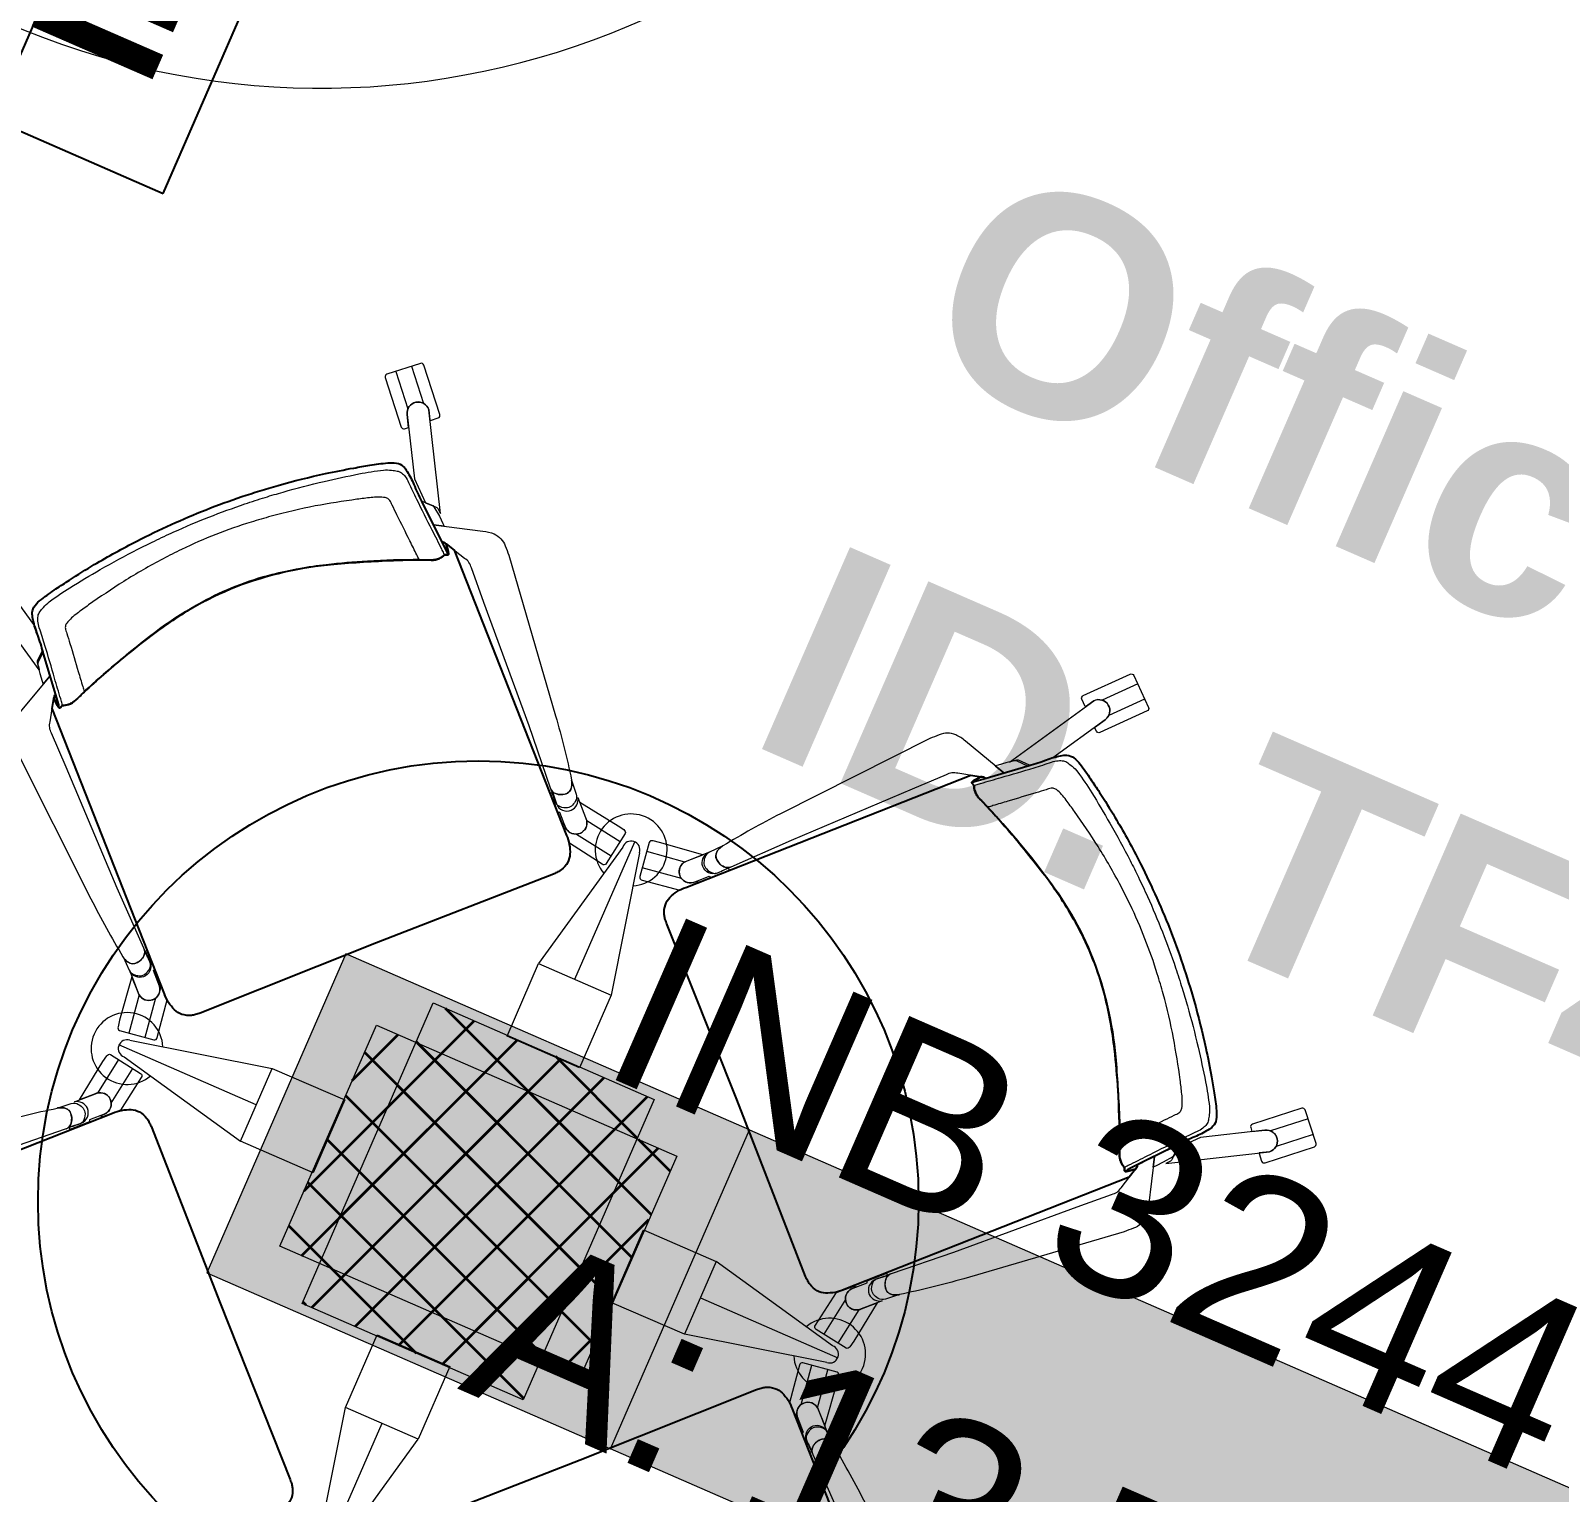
# Model space of a CAD drawing. Header units: millimetres. Extents: x -35034 to 431752, y -71616 to 25069.
# Drawn here: x 32952 to 34688, y -13466 to -11807 of the extents above; entities that cross this region are included whole.
import ezdxf
from ezdxf.enums import TextEntityAlignment as Align

# ---------------------------------------------------------------- set-up
doc = ezdxf.new("R2010")
doc.units = ezdxf.units.MM
doc.header["$MEASUREMENT"] = 0
for name, color, linetype in [('A-25-M_Wall_Int', 7, 'Continuous'), ('New_A-35-M_FFE-Zone', 7, 'Continuous'), ('New_ArchiCAD Door Markers', 7, 'Continuous'), ('New_ArchiCAD Doors', 7, 'Continuous')]:
    doc.layers.add(name, color=color, linetype=linetype)
for name, color, linetype, lineweight in [('A-35-M_FFE_Loose_SIEMENS P2_Pen_No__5', 7, 'Continuous', 25), ('A-35-M_FFE_Loose_SIEMENS P2_Pen_No__9', 7, 'Continuous', 13), ('A-95-H_Fill_Plan_FloorTrunking_Pen_No__1', 7, 'Continuous', 13), ('A-95-H_Fill_Plan_FloorTrunking_Pen_No__101', 252, 'Continuous', 15), ('New_A-95-H_Fill_Plan_FloorTrunking_Pen_No__1', 7, 'Continuous', 13), ('New_A-95-H_Fill_Plan_FloorTrunking_Pen_No__155', 5, 'Continuous', 35), ('New_A-95-P_Text_1_50_GA_Pen_No__1', 7, 'Continuous', 13), ('New_A-95-P_Text_1_50_GA_Pen_No__155', 5, 'Continuous', 35), ('New_ArchiCAD Door Markers_Pen_No__1', 7, 'Continuous', 13), ('New_ArchiCAD Door Markers_Pen_No__5', 7, 'Continuous', 25), ('New_ArchiCAD Doors_Pen_No__1', 7, 'Continuous', 13), ('New_ArchiCAD Zone Stamps_Pen_No__6', 7, 'Continuous', 35)]:
    doc.layers.add(name, color=color, linetype=linetype, lineweight=lineweight)
doc.layers.add('New_ArchiCAD Doors_Pen_No__43', color=7, linetype='Continuous', lineweight=30, true_color=0x444444)
doc.layers.add('New_ArchiCAD Doors_Pen_No__63', color=7, linetype='Continuous', lineweight=20, true_color=0x606060)
doc.styles.add('GENERATED_STYLE_1', font='')
doc.styles.add('GENERATED_STYLE_2', font='')
doc.styles.add('GENERATED_STYLE_3', font='')
doc.styles.get('GENERATED_STYLE_1').set_extended_font_data('Swis721 BT', bold=True)
doc.styles.get('GENERATED_STYLE_2').set_extended_font_data('Arial', bold=True)
doc.styles.get('GENERATED_STYLE_3').set_extended_font_data('Arial')
pattern_1 = [(45, (0, 0), (-35.35534, 35.35534), []), (135, (0, 0), (35.35534, 35.35534), [])]

# ---------------------------------------------------------------- blocks, each defined once
blk = doc.blocks.new('Office South_INB 3244_21_3', base_point=(34524.2, -13354.9))
at = {"layer": 'New_ArchiCAD Zone Stamps_Pen_No__6'}
for tag, height, style, p in [('ROOM_NAME', 250, 'GENERATED_STYLE_2', (34049.4, -11951.4)), ('zoneNameLine2', 250, 'GENERATED_STYLE_2', (33861, -12383.6)), ('ROOM_NUMBER', 200, 'GENERATED_STYLE_3', (33672.6, -12804.3)), ('measuredAreaCode', 200, 'GENERATED_STYLE_3', (33515.5, -13164.4)), ('DUMMY_649', 200, 'GENERATED_STYLE_3', (33822.9, -13298.4)), ('DUMMY_650', 200, 'GENERATED_STYLE_3', (34312.3, -13511.8)), ('DUMMY_651', 133.3, 'GENERATED_STYLE_3', (34591.6, -13618.4))]:
    blk.add_attdef(tag, text='', height=height, rotation=336.4404, dxfattribs=dict(at, style=style)).set_placement(p, align=Align.TOP_LEFT)
blk = doc.blocks.new('Door Stamp 17[1]_3', base_point=(32872, -11614.9))
at = {"layer": 'New_ArchiCAD Door Markers_Pen_No__5', "linetype": 'Continuous'}
for p, q in [((33298.9, -11011), (32908.3, -11906.7)), ((33493, -11095.6), (33298.9, -11011)), ((33102.5, -11991.3), (33493, -11095.6)), ((33102.5, -11991.3), (33493, -11095.6)), ((32908.3, -11906.7), (33102.5, -11991.3))]:
    blk.add_line(p, q, dxfattribs=at)
at = {"layer": 'New_ArchiCAD Door Markers_Pen_No__1', "style": 'GENERATED_STYLE_1'}
blk.add_attdef('AC_WIDO_ID', text='', height=150, rotation=66.4404, dxfattribs=at).set_placement((33126, -11892.6), align=Align.BOTTOM_LEFT)
blk = doc.blocks.new('Door with Sidelight on Side 2 19[1]_3')
at = {"layer": 'New_ArchiCAD Doors_Pen_No__1', "linetype": 'Continuous'}
for p, q in [((33213.8, -10862.3), (33202.3, -10857.3)), ((33224.8, -10867.1), (33213.8, -10862.3)), ((33244.9, -10875.8), (33224.8, -10867.1)), ((33267.9, -10885.8), (33244.9, -10875.8)), ((33288.5, -10894.8), (33267.9, -10885.8)), ((33299.5, -10899.6), (33288.5, -10894.8)), ((33311.4, -10904.8), (33299.5, -10899.6)), ((32553.1, -12377.5), (32541.6, -12372.5)), ((32564.1, -12382.3), (32553.1, -12377.5)), ((32584.2, -12391.1), (32564.1, -12382.3)), ((32607.1, -12401.1), (32584.2, -12391.1)), ((32627.8, -12410), (32607.1, -12401.1)), ((32638.8, -12414.8), (32627.8, -12410)), ((32650.7, -12420), (32638.8, -12414.8))]:
    blk.add_line(p, q, dxfattribs=at)
at = {"layer": 'New_ArchiCAD Doors_Pen_No__43', "linetype": 'Continuous'}
for p, q in [((33173.1, -10924.2), (33199.5, -10863.7)), ((33199.5, -10863.7), (33202.3, -10857.3)), ((33199.5, -10863.7), (33308.6, -10911.2)), ((33311.4, -10904.8), (33202.3, -10857.3)), ((33308.6, -10911.2), (33282.2, -10971.7)), ((33308.6, -10911.2), (33311.4, -10904.8)), ((33282.2, -10971.7), (33173.1, -10924.2)), ((32787, -11809.7), (32813.4, -11749.2)), ((32813.4, -11749.2), (32922.5, -11796.7)), ((32922.5, -11796.7), (32896.1, -11857.2)), ((32570.8, -12305.6), (32787, -11809.7)), ((32787, -11809.7), (32896.1, -11857.2)), ((32896.1, -11857.2), (32787, -11809.7)), ((32896.1, -11857.2), (32679.9, -12353.1)), ((32544.4, -12366.1), (32570.8, -12305.6)), ((32679.9, -12353.1), (32570.8, -12305.6)), ((32570.8, -12305.6), (32679.9, -12353.1)), ((32679.9, -12353.1), (32653.5, -12413.6)), ((32544.4, -12366.1), (32541.6, -12372.5)), ((32650.7, -12420), (32541.6, -12372.5)), ((32653.5, -12413.6), (32544.4, -12366.1)), ((32653.5, -12413.6), (32650.7, -12420))]:
    blk.add_line(p, q, dxfattribs=at)
at = {"layer": 'New_ArchiCAD Doors_Pen_No__63', "linetype": 'Continuous'}
blk.add_line((33282.2, -10971.7), (34107.2, -11331.5), dxfattribs=at)
blk.add_arc((33282.2, -10971.7), 900, 246.4404, 336.4404, dxfattribs=at)
at = {"layer": 'New_ArchiCAD Door Markers'}
ref = blk.add_blockref('Door Stamp 17[1]_3', (32872, -11614.9), dxfattribs=at)
ref.add_attrib('AC_WIDO_ID', 'ID03.002', dxfattribs={"layer": 'New_ArchiCAD Door Markers_Pen_No__1', "color": 7, "height": 150, "rotation": 66.4404, "style": 'GENERATED_STYLE_1'}).set_placement((33126, -11892.6), align=Align.BOTTOM_LEFT)
blk = doc.blocks.new('Wall_90_3', base_point=(31992.7, -13631.2))
at = {"layer": 'New_ArchiCAD Doors', "color": 251, "linetype": 'Continuous', "lineweight": 20, "true_color": 0x606060}
blk.add_blockref('Door with Sidelight on Side 2 19[1]_3', (0, 0), dxfattribs=at)

msp = doc.modelspace()

# ---------------------------------------------------------------- hatches: boundary and pattern name
at = {"layer": 'A-95-H_Fill_Plan_FloorTrunking_Pen_No__101', "linetype": 'Continuous', "lineweight": 0, "true_color": 0x727272}
for points in [[(33768.2, -13054.5), (33309.9, -12854.7), (33152, -13216.8), (33610.4, -13416.6)], [(34864.6, -13532.6), (34706.7, -13894.7), (33610.4, -13416.6), (33768.2, -13054.5)]]:
    msp.add_hatch(color=8, dxfattribs=at).paths.add_polyline_path(points)
at = {"layer": 'New_A-95-H_Fill_Plan_FloorTrunking_Pen_No__155', "linetype": 'Continuous'}
h = msp.add_hatch(dxfattribs=at)
h.set_pattern_fill('Grid_5x5_Diagonal_0003', color=256, style=0, pattern_type=2)
h.set_pattern_definition(pattern_1)
h.paths.add_polyline_path([(33660.1, -13019.9), (33511.4, -13360.9), (33260.2, -13251.4), (33408.9, -12910.4)])
at = {"layer": 'New_A-95-P_Text_1_50_GA_Pen_No__155', "linetype": 'Continuous'}
h = msp.add_hatch(dxfattribs=at)
h.set_pattern_fill('Grid_5x5_Diagonal_0003', color=256, style=0, pattern_type=2)
h.set_pattern_definition(pattern_1)
h.paths.add_polyline_path([(33576, -13335.3), (33235, -13186.6), (33344.6, -12935.5), (33685.6, -13084.2)])

# ---------------------------------------------------------------- linework, layer by layer
at = {"layer": 'A-35-M_FFE_Loose_SIEMENS P2_Pen_No__5', "linetype": 'Continuous', "flags": 128}
for points in [[(33151.1, -12350.4, -0.024216), (33232.9, -12322.8, -0.016068), (33286.6, -12309.5, -0.009371), (33319, -12303.1, -0.001836), (33337.3, -12300, -0.017544), (33357.4, -12297.3, -0.062714), (33367.4, -12297.6, -0.149282), (33375.1, -12301.3, -0.092841), (33379.4, -12307, -0.049327), (33387.1, -12321.8, 0.02709), (33395.9, -12340.7), (33422.8, -12394.8), (33424.7, -12398.4, 0.079161), (33426, -12400.3, 0.195423), (33426.1, -12400.3, 0.266682), (33426.2, -12400.3, 0.14086), (33426.3, -12400, 0.068414), (33425.8, -12397.3), (33423.8, -12389.4, 0.046442), (33421.4, -12387.8, 0.07777), (33420.1, -12387.3, -0.055714), (33418.9, -12386.9, -0.135228), (33423.8, -12389.4), (33426, -12398, -0.049328), (33426.4, -12400.2, -0.064332), (33426.4, -12400.8, -0.077633), (33426.3, -12401.2, -0.201115), (33425.6, -12401.7, -0.08669), (33424.9, -12401.8), (33423.4, -12401.8), (33422.1, -12401.7, -0.08929), (33416.2, -12405.7, -0.049201), (33411.3, -12407.2, -0.053494), (33407.6, -12407.6, -0.000557), (33393.7, -12407.5, 0.01685), (33334.3, -12409.2, 0.013226), (33287.7, -12413.2, 0.032708), (33226.3, -12424.4, 0.03481), (33185.5, -12437.6, 0.03481), (33146.6, -12455.7, 0.032708), (33094.1, -12489.5, 0.013226), (33057.3, -12518.2, 0.01685), (33012.6, -12557.6, -0.000557), (33002.5, -12567.1, -0.053494), (32999.6, -12569.4, -0.049201), (32995, -12571.6, -0.08929), (32987.9, -12572.7), (32987, -12573.6), (32985.9, -12574.7, -0.08669), (32985.4, -12575.1, -0.201115), (32984.5, -12575.1, -0.077633), (32984.1, -12574.9, -0.064332), (32983.8, -12574.6, -0.049328), (32982.5, -12572.6), (32978.3, -12564.9, -0.135228), (32980.2, -12559.7, -0.055714), (32979.6, -12560.8, 0.07777), (32978.9, -12562, 0.046442), (32978.3, -12564.9), (32982.2, -12572, 0.068414), (32983.7, -12574.3, 0.14086), (32983.9, -12574.5, 0.266682), (32984, -12574.4, 0.195423), (32984.1, -12574.3, 0.079161), (32983.8, -12572), (32982.7, -12568.1), (32965.5, -12510.2, 0.02709), (32959.1, -12490.4, -0.049327), (32954.6, -12474.3, -0.092841), (32953.8, -12467.2, -0.149282), (32956.9, -12459.2, -0.062714), (32964.1, -12452.2, -0.017544), (32980.6, -12440.4, -0.001836), (32996.1, -12430.3, -0.009371), (33024.2, -12412.8, -0.016068), (33072.5, -12386, -0.023358)], [(33185.5, -12437.6, -0.069523), (33296.1, -12412.2, -0.011779), (33364, -12407.9, -0.017493), (33406.9, -12407.6, 0.117992), (33416.2, -12405.7, 0.066588), (33422.1, -12401.7), (33425.2, -12401.8, 0.164644), (33426, -12401.6, 0.299826), (33426.4, -12400.5, -0.02453), (33426, -12398.1), (33423.7, -12389.3), (33432.9, -12396.4), (33560.4, -12720.2, -0.119167), (33564.4, -12741.4, -0.112722), (33561.8, -12750.7, -0.107436), (33554.5, -12759.2, -0.042313), (33550.8, -12761.6, -0.011293), (33545.8, -12764), (33344.8, -12842.3), (33144.5, -12922, -0.011293), (33139.2, -12923.6, -0.042313), (33134.8, -12924.5, -0.107436), (33123.7, -12923.3, -0.112722), (33115.4, -12918.2, -0.119167), (33103.9, -12900), (32976.4, -12576.2), (32978.3, -12564.7), (32982.6, -12572.8, -0.02453), (32983.9, -12574.8, 0.299826), (32985, -12575.3, 0.164644), (32985.8, -12574.9), (32987.9, -12572.7, 0.066557), (32995, -12571.6, 0.117992), (33003.1, -12566.6, -0.017493), (33034.6, -12537.6, -0.011779), (33087.2, -12494.4, -0.071772)], [(34245.6, -12826.4, -0.024216), (34273.1, -12908.2, -0.016068), (34286.5, -12961.8, -0.009371), (34292.8, -12994.3, -0.001836), (34296, -13012.5, -0.017544), (34298.6, -13032.6, -0.062714), (34298.3, -13042.7, -0.149282), (34294.6, -13050.4, -0.092841), (34288.9, -13054.6, -0.049327), (34274.1, -13062.3, 0.02709), (34255.2, -13071.1), (34201.1, -13098.1), (34197.5, -13100, 0.079161), (34195.7, -13101.2, 0.195423), (34195.6, -13101.4, 0.266682), (34195.7, -13101.5, 0.14086), (34195.9, -13101.6, 0.068414), (34198.7, -13101.1), (34206.5, -13099.1, 0.046442), (34208.2, -13096.7, 0.07777), (34208.6, -13095.3, -0.055714), (34209, -13094.1, -0.135228), (34206.5, -13099.1), (34198, -13101.2, -0.049328), (34195.7, -13101.7, -0.064332), (34195.2, -13101.6, -0.077633), (34194.7, -13101.5, -0.201115), (34194.2, -13100.9, -0.08669), (34194.1, -13100.2), (34194.2, -13098.7), (34194.2, -13097.4, -0.08929), (34190.3, -13091.4, -0.049201), (34188.7, -13086.6, -0.053494), (34188.3, -13082.9, -0.000557), (34188.4, -13069, 0.01685), (34186.8, -13009.5, 0.013226), (34182.7, -12963, 0.032708), (34171.6, -12901.5, 0.03481), (34158.3, -12860.7, 0.03481), (34140.2, -12821.9, 0.032708), (34106.5, -12769.3, 0.013226), (34077.7, -12732.5, 0.01685), (34038.3, -12687.9, -0.000557), (34028.8, -12677.8, -0.053494), (34026.6, -12674.8, -0.049201), (34024.4, -12670.2, -0.08929), (34023.2, -12663.2), (34022.3, -12662.2), (34021.2, -12661.2, -0.08669), (34020.9, -12660.6, -0.201115), (34020.8, -12659.8, -0.077633), (34021, -12659.4, -0.064332), (34021.4, -12659, -0.049328), (34023.4, -12657.8), (34031.1, -12653.5, -0.135228), (34036.3, -12655.5, -0.055714), (34035.2, -12654.8, 0.07777), (34033.9, -12654.2, 0.046442), (34031.1, -12653.5), (34024, -12657.5, 0.068414), (34021.6, -12659, 0.14086), (34021.5, -12659.2, 0.266682), (34021.5, -12659.3, 0.195423), (34021.7, -12659.3, 0.079161), (34023.9, -12659), (34027.8, -12658), (34085.8, -12640.8, 0.02709), (34105.6, -12634.3, -0.049327), (34121.6, -12629.9, -0.092841), (34128.7, -12629.1, -0.149282), (34136.7, -12632.2, -0.062714), (34143.8, -12639.3, -0.017544), (34155.5, -12655.9, -0.001836), (34165.7, -12671.3, -0.009371), (34183.2, -12699.4, -0.016068), (34210, -12747.8, -0.023358)], [(34158.3, -12860.7, -0.069523), (34183.8, -12971.4, -0.011779), (34188.1, -13039.2, -0.017493), (34188.3, -13082.1, 0.117992), (34190.3, -13091.4, 0.066588), (34194.2, -13097.4), (34194.1, -13100.4, 0.164644), (34194.4, -13101.3, 0.299826), (34195.4, -13101.7, -0.02453), (34197.8, -13101.3), (34206.6, -13099), (34199.5, -13108.1), (33875.7, -13235.6, -0.119167), (33854.6, -13239.7, -0.112722), (33845.2, -13237.1, -0.107436), (33836.7, -13229.8, -0.042313), (33834.4, -13226, -0.011293), (33831.9, -13221), (33753.7, -13020.1), (33673.9, -12819.7, -0.011293), (33672.3, -12814.4, -0.042313), (33671.5, -12810.1, -0.107436), (33672.7, -12798.9, -0.112722), (33677.8, -12790.7, -0.119167), (33696, -12779.2), (34019.8, -12651.7), (34031.2, -12653.5), (34023.2, -12657.9, -0.02453), (34021.2, -12659.2, 0.299826), (34020.7, -12660.2, 0.164644), (34021.1, -12661), (34023.2, -12663.2, 0.066557), (34024.4, -12670.2, 0.117992), (34029.3, -12678.3, -0.017493), (34058.4, -12709.9, -0.011779), (34101.5, -12762.5, -0.071772)]]:
    msp.add_lwpolyline(points, format="xyb", close=True, dxfattribs=at)
for points in [[(32721.2, -13163.1), (33045, -13035.6, -0.119167), (33066.1, -13031.5, -0.112722), (33075.5, -13034.1, -0.107436), (33084, -13041.4, -0.042313), (33086.3, -13045.2, -0.011293), (33088.8, -13050.2), (33167, -13251.1), (33246.8, -13451.5, -0.011293), (33248.4, -13456.8, -0.042313), (33249.2, -13461.1, -0.107436), (33248, -13472.3, -0.112722), (33242.9, -13480.5, -0.119167), (33224.7, -13492), (32900.9, -13619.5)], [(33374.9, -13507.2), (33575.9, -13429), (33776.2, -13349.2, -0.011293), (33781.5, -13347.6, -0.042313), (33785.9, -13346.7, -0.107436), (33797, -13347.9, -0.112722), (33805.3, -13353, -0.119167), (33816.7, -13371.2), (33944.2, -13695)]]:
    msp.add_lwpolyline(points, format="xyb", dxfattribs=at)
at = {"layer": 'A-35-M_FFE_Loose_SIEMENS P2_Pen_No__5', "linetype": 'Continuous'}
msp.add_circle((33460.3, -13135.6), 500, dxfattribs=at)
at = {"layer": 'A-35-M_FFE_Loose_SIEMENS P2_Pen_No__9', "linetype": 'Continuous'}
for p, q in [((33384.5, -12187.6), (33398.1, -12229.8)), ((33366.5, -12193.5), (33380.3, -12236)), ((34209.1, -12548.2), (34168.8, -12566.6)), ((34217, -12565.4), (34176.3, -12584)), ((33624.4, -12733.5), (33528.8, -12865.5)), ((33570, -12883.4), (33637.9, -12727.5)), ((33643.4, -12739.8), (33611.3, -12901.4)), ((33208.2, -13025.9), (33052.2, -12958.1)), ((33064.6, -12952.6), (33226.1, -12984.7)), ((33058.2, -12971.6), (33190.2, -13067.2)), ((34402.5, -13041.8), (34359.9, -13055.6)), ((34408.3, -13059.7), (34366.2, -13073.4)), ((33862.5, -13299.6), (33730.5, -13204)), ((33712.5, -13245.3), (33868.5, -13313.1)), ((33856.1, -13318.6), (33694.6, -13286.5)), ((33277.3, -13531.4), (33309.4, -13369.8)), ((33350.7, -13387.8), (33282.8, -13543.7)), ((33296.3, -13537.7), (33391.9, -13405.7))]:
    msp.add_line(p, q, dxfattribs=at)
at = {"layer": 'A-35-M_FFE_Loose_SIEMENS P2_Pen_No__9', "linetype": 'Continuous', "flags": 128}
for points in [[(33406.1, -12249), (33414.7, -12246.2, 0.435017), (33416.5, -12242.2), (33398.4, -12186.3, 0.414214), (33394.6, -12184.4), (33356.5, -12196.7, 0.414214), (33354.6, -12200.5), (33372.8, -12256.6, 0.414214), (33376.6, -12258.5), (33381.2, -12257.1), (33379.5, -12242.2, -0.917674), (33404.1, -12237.2), (33405.4, -12248.9)], [(33417.5, -12354.8), (33404.1, -12237.2, 0.92197), (33379.5, -12242.3), (33387.9, -12315.5), (33400.2, -12342.6), (33412.4, -12347.6, -0.207366), (33415, -12350.4), (33417.1, -12354.1)], [(33409.3, -12367.6), (33465.5, -12374.7, -0.081341), (33478.2, -12378, -0.203002), (33490.9, -12391.5, 0.007358), (33495, -12402.2), (33548.1, -12584.5, -0.018845), (33566.2, -12657.3, -0.093152), (33566.3, -12665.2, -0.300736), (33558.8, -12673.4, -0.150564), (33548, -12672.7, -0.24245), (33542.4, -12666.4), (33517.9, -12595.7), (33466.7, -12455.7), (33452.4, -12416.5, 0.198938), (33444.8, -12405.7), (33427, -12391.9), (33421.5, -12387.8, 0.153101), (33418.9, -12386.9, 0.000314)], [(32961.7, -12532.3), (32892, -12436.6, -0.92197), (32913.6, -12423.7), (32956.9, -12483.3), (32966.2, -12511.6), (32960.6, -12523.6, 0.207366), (32960.5, -12527.4), (32961.5, -12531.5)], [(32974.1, -12539), (32937.7, -12582.5, 0.081341), (32930.7, -12593.5, 0.203002), (32930.7, -12612.1, -0.007358), (32935, -12622.8), (33020.4, -12792.3, 0.018845), (33056.8, -12857.9, 0.093152), (33062.1, -12863.8, 0.300736), (33073.2, -12864.6, 0.150564), (33080.6, -12856.8, 0.24245), (33080.4, -12848.3), (33050.1, -12779.9), (32992.1, -12642.6), (32975.8, -12604.2, -0.198938), (32974, -12591.1), (32977.6, -12568.9), (32978.9, -12562.1, -0.153101), (32980.2, -12559.7, -0.000314)], [(34149.3, -12573.7), (34145.6, -12565.6, -0.435017), (34147.3, -12561.5), (34200.7, -12537.1, -0.414214), (34204.7, -12538.5), (34221.3, -12574.9, -0.414214), (34219.9, -12578.9), (34166.2, -12603.4, -0.414214), (34162.2, -12601.9), (34160.2, -12597.6), (34172.3, -12588.8, 0.917674), (34159.4, -12567.3), (34149.8, -12574.2)], [(34063.6, -12636.9), (34159.4, -12567.3, -0.92197), (34172.2, -12588.8), (34112.6, -12632.2), (34084.3, -12641.4), (34072.4, -12635.8, 0.207366), (34068.6, -12635.7), (34064.5, -12636.7)], [(34056.9, -12649.3), (34013.4, -12613, 0.081341), (34002.4, -12606, 0.203002), (33983.8, -12605.9, -0.007358), (33973.2, -12610.2), (33803.6, -12695.6, 0.018845), (33738.1, -12732.1, 0.093152), (33732.1, -12737.4, 0.300736), (33731.4, -12748.4, 0.150564), (33739.2, -12755.8, 0.24245), (33747.6, -12755.7), (33816.1, -12725.4), (33953.4, -12667.4), (33991.8, -12651.1, -0.198938), (34004.9, -12649.3), (34027.1, -12652.9), (34033.8, -12654.1, -0.153101), (34036.3, -12655.5, -0.000314)], [(33573.3, -12677), (33583.3, -12702.8, -0.898737), (33559.7, -12711.8), (33552.7, -12694), (33550.6, -12693.9), (33541.9, -12671.8), (33545, -12671.9), (33549.1, -12684.5, 0.418822), (33565.9, -12691.7, 0.336613), (33573.3, -12677.1, 0.09455)], [(33566.2, -12657.4), (33571.3, -12673.3, -0.20576), (33570.4, -12681.6, -0.103527), (33566, -12686.8, -0.163663), (33559.8, -12689, -0.143284), (33550.8, -12686.4, -0.17954), (33547.8, -12682.5, 0.015555), (33542.7, -12667.4, 0.189726), (33547.3, -12672.4, 0.224162), (33561.8, -12672.1, 0.212827), (33566.3, -12665.2, 0.0772), (33566.4, -12658.2, 0.056611)], [(33575.5, -12682.6), (33619.1, -12709.4), (33625.4, -12713.6, -0.132625), (33627.2, -12715.6, -0.251078), (33627.1, -12718), (33605.6, -12752.1, -0.460931), (33600.9, -12752.8), (33563.8, -12729), (33556.5, -12708.6), (33557.5, -12706.5), (33559.7, -12711.8, 0.132464), (33562.2, -12715.2, 0.419806), (33580.3, -12714.7, 0.171359), (33583.7, -12706.9, 0.126551), (33582.4, -12700.4)], [(33715.4, -12742.2), (33666.1, -12728.2), (33658.7, -12726.4, 0.132625), (33656, -12726.5, 0.251078), (33654.4, -12728.1), (33643.7, -12767, 0.460931), (33646.4, -12771), (33689, -12782.2), (33709, -12773.8), (33709.9, -12771.6), (33704.5, -12773.6, -0.132464), (33700.3, -12774, -0.419806), (33688.4, -12760.3, -0.171359), (33691.9, -12752.6, -0.126551), (33697.5, -12749.1)], [(33720.9, -12740), (33695.2, -12750.1, 0.898737), (33704.5, -12773.6), (33722.3, -12766.6), (33723.8, -12768.2), (33745.9, -12759.6), (33743.9, -12757.4), (33731.8, -12762.9, -0.418822), (33715.1, -12755.4, -0.336613), (33720.9, -12740, -0.09455)], [(33738, -12732.1), (33722.9, -12739.2, 0.20576), (33717.4, -12745.5, 0.103527), (33716.6, -12752.3, 0.163663), (33719.3, -12758.3, 0.143284), (33727.3, -12763.2, 0.17954), (33732.1, -12762.7, -0.015555), (33746.7, -12756.1, -0.189726), (33739.9, -12756.1, -0.224162), (33730.2, -12745.3, -0.212827), (33732.1, -12737.4, -0.0772), (33737.2, -12732.5, -0.056611)], [(33056.9, -12858), (33064, -12873.1, 0.20576), (33070.3, -12878.6, 0.103527), (33077.1, -12879.4, 0.163663), (33083.1, -12876.7, 0.143284), (33087.9, -12868.6, 0.17954), (33087.4, -12863.8, -0.015555), (33080.9, -12849.3, -0.189726), (33080.9, -12856.1, -0.224162), (33070.1, -12865.7, -0.212827), (33062.1, -12863.8, -0.0772), (33057.3, -12858.8, -0.056611)], [(33064.8, -12875), (33074.9, -12900.7, 0.898737), (33098.4, -12891.5), (33091.4, -12873.6), (33093, -12872.1), (33084.4, -12850), (33082.2, -12852.1), (33087.7, -12864.2, -0.418822), (33080.1, -12880.8, -0.336613), (33064.8, -12875.1, -0.09455)], [(33067, -12880.6), (33052.9, -12929.8), (33051.2, -12937.3, 0.132625), (33051.2, -12939.9, 0.251078), (33052.9, -12941.6), (33091.7, -12952.2, 0.460931), (33095.7, -12949.5), (33106.9, -12906.9), (33098.6, -12886.9), (33096.3, -12886.1), (33098.4, -12891.5, -0.132464), (33098.8, -12895.7, -0.419806), (33085.1, -12907.5, -0.171359), (33077.4, -12904.1, -0.126551), (33073.9, -12898.5)], [(33007.3, -13020.5), (33034.1, -12976.9), (33038.4, -12970.5, -0.132625), (33040.4, -12968.8, -0.251078), (33042.7, -12968.9), (33076.8, -12990.3, -0.460931), (33077.5, -12995.1), (33053.8, -13032.1), (33033.4, -13039.5), (33031.2, -13038.4), (33036.6, -13036.3, 0.132464), (33040, -13033.7, 0.419806), (33039.4, -13015.6, 0.171359), (33031.7, -13012.3, 0.126551), (33025.2, -13013.5)], [(33001.7, -13022.7), (33027.5, -13012.7, -0.898737), (33036.6, -13036.3), (33018.7, -13043.2), (33018.7, -13045.4), (32996.6, -13054), (32996.6, -13051), (33009.3, -13046.9, 0.418822), (33016.4, -13030, 0.336613), (33001.8, -13022.6, 0.09455)], [(32692.4, -13186.7), (32699.4, -13130.4, -0.081341), (32702.7, -13117.8, -0.203002), (32716.3, -13105.1, 0.007358), (32727, -13101), (32909.2, -13047.8, -0.018845), (32982, -13029.8, -0.093152), (32990, -13029.6, -0.300736), (32998.1, -13037.2, -0.150564), (32997.4, -13047.9, -0.24245), (32991.2, -13053.6), (32920.4, -13078.1), (32780.4, -13129.3), (32741.3, -13143.5, 0.198938), (32730.4, -13151.1), (32716.6, -13168.9), (32712.6, -13174.4, 0.153101), (32711.7, -13177.1, 0.000314)], [(32982.2, -13029.7), (32998, -13024.7, -0.20576), (33006.4, -13025.5, -0.103527), (33011.6, -13030, -0.163663), (33013.7, -13036.2, -0.143284), (33011.1, -13045.2, -0.17954), (33007.3, -13048.1, 0.015555), (32992.2, -13053.2, 0.189726), (32997.1, -13048.6, 0.224162), (32996.8, -13034.1, 0.212827), (32990, -13029.6, 0.0772), (32983, -13029.5, 0.056611)], [(34347, -13081.3), (34349.8, -13089.9, 0.435017), (34353.8, -13091.8), (34409.7, -13073.6, 0.414214), (34411.6, -13069.8), (34399.2, -13031.8, 0.414214), (34395.5, -13029.9), (34339.3, -13048.1, 0.414214), (34337.4, -13051.9), (34338.9, -13056.4), (34353.8, -13054.7, -0.917674), (34358.7, -13079.3), (34347, -13080.7)], [(34241.1, -13092.8), (34358.7, -13079.3, 0.92197), (34353.6, -13054.7), (34280.5, -13063.1), (34253.3, -13075.5), (34248.3, -13087.6, -0.207366), (34245.6, -13090.3), (34241.9, -13092.4)], [(34228.3, -13084.5), (34221.3, -13140.8, -0.081341), (34218, -13153.4, -0.203002), (34204.4, -13166.1, 0.007358), (34193.7, -13170.2), (34011.5, -13223.4, -0.018845), (33938.6, -13241.4, -0.093152), (33930.7, -13241.6, -0.300736), (33922.6, -13234, -0.150564), (33923.3, -13223.3, -0.24245), (33929.5, -13217.6), (34000.3, -13193.1), (34140.3, -13141.9), (34179.4, -13127.7, 0.198938), (34190.3, -13120.1), (34204, -13102.3), (34208.1, -13096.8, 0.153101), (34209, -13094.1, 0.000314)], [(33919, -13248.5), (33893.2, -13258.5, -0.898737), (33884.1, -13234.9), (33902, -13228), (33902, -13225.8), (33924.1, -13217.2), (33924.1, -13220.2), (33911.4, -13224.4, 0.418822), (33904.3, -13241.2, 0.336613), (33918.9, -13248.6, 0.09455)], [(33938.5, -13241.5), (33922.7, -13246.5, -0.20576), (33914.3, -13245.7, -0.103527), (33909.1, -13241.2, -0.163663), (33907, -13235, -0.143284), (33909.6, -13226, -0.17954), (33913.4, -13223.1, 0.015555), (33928.5, -13218, 0.189726), (33923.6, -13222.6, 0.224162), (33923.9, -13237.1, 0.212827), (33930.7, -13241.6, 0.0772), (33937.7, -13241.7, 0.056611)], [(33913.4, -13250.7), (33886.6, -13294.3), (33882.3, -13300.7, -0.132625), (33880.3, -13302.4, -0.251078), (33878, -13302.3), (33843.8, -13280.9, -0.460931), (33843.1, -13276.1), (33866.9, -13239.1), (33887.3, -13231.7), (33889.5, -13232.8), (33884.1, -13234.9, 0.132464), (33880.7, -13237.5, 0.419806), (33881.3, -13255.6, 0.171359), (33889, -13258.9, 0.126551), (33895.5, -13257.7)], [(33853.7, -13390.6), (33867.7, -13341.4), (33869.5, -13333.9, 0.132625), (33869.5, -13331.3, 0.251078), (33867.8, -13329.6), (33829, -13319, 0.460931), (33825, -13321.7), (33813.8, -13364.3), (33822.1, -13384.3), (33824.4, -13385.1), (33822.3, -13379.7, -0.132464), (33821.9, -13375.5, -0.419806), (33835.6, -13363.7, -0.171359), (33843.3, -13367.1, -0.126551), (33846.8, -13372.7)], [(33855.9, -13396.2), (33845.8, -13370.5, 0.898737), (33822.3, -13379.7), (33829.3, -13397.6), (33827.7, -13399.1), (33836.3, -13421.2), (33838.5, -13419.1), (33833, -13407, -0.418822), (33840.6, -13390.4, -0.336613), (33855.9, -13396.1, -0.09455)], [(33863.8, -13413.2), (33856.7, -13398.1, 0.20576), (33850.4, -13392.6, 0.103527), (33843.6, -13391.9, 0.163663), (33837.6, -13394.5, 0.143284), (33832.8, -13402.6, 0.17954), (33833.3, -13407.4, -0.015555), (33839.8, -13421.9, -0.189726), (33839.8, -13415.1, -0.224162), (33850.6, -13405.5, -0.212827), (33858.6, -13407.4, -0.0772), (33863.4, -13412.5, -0.056611)], [(33946.6, -13732.2), (33983, -13688.7, 0.081341), (33990, -13677.7, 0.203002), (33990, -13659.1, -0.007358), (33985.7, -13648.4), (33900.3, -13478.9, 0.018845), (33863.9, -13413.3, 0.093152), (33858.6, -13407.4, 0.300736), (33847.5, -13406.6, 0.150564), (33840.1, -13414.4, 0.24245), (33840.3, -13422.9), (33870.6, -13491.3), (33928.6, -13628.6), (33944.9, -13667, -0.198938), (33946.7, -13680.1), (33943.1, -13702.3), (33941.8, -13709.1, -0.153101), (33940.5, -13711.5, -0.000314)]]:
    msp.add_lwpolyline(points, format="xyb", close=True, dxfattribs=at)
for points in [[(32987.9, -12572.7, 0.172835), (32988, -12572.5, 0.029065), (32987.9, -12572.2, 0.028333), (32987.6, -12570.7, 0.004116), (32986.9, -12568, 0.006979), (32986.1, -12565.3, -0.006601), (32979.1, -12541.8, 0.005565), (32968.1, -12504.5, 0.006061), (32961.8, -12484.6, -0.052886), (32960.1, -12477.1, -0.072565), (32960.3, -12471.2, -0.118748), (32962.5, -12466.2, -0.009096), (32966.4, -12461.3, -0.060387), (32973.1, -12455, -0.021653), (32996.4, -12439.1, -0.008324), (33031, -12418.4, -0.012117), (33073.5, -12395.4, -0.005624), (33092.5, -12386, -0.00647), (33114.4, -12375.7, -0.012425), (33154.4, -12358.8, -0.012425), (33195.3, -12343.9, -0.00647), (33218.3, -12336.4, -0.005624), (33238.6, -12330.4, -0.012117), (33285.4, -12318.3, -0.008324), (33324.8, -12309.8, -0.021653), (33352.7, -12305.5, -0.060387), (33361.9, -12305.6, -0.009096), (33368.1, -12306.5, -0.118748), (33373.1, -12308.7, -0.072565), (33377.3, -12312.8, -0.052886), (33381.2, -12319.4, 0.006061), (33390.1, -12338.4, 0.005565), (33407.5, -12373.1, -0.006601), (33418.4, -12395, 0.006979), (33419.7, -12397.6, 0.004116), (33420.9, -12400, 0.028333), (33421.8, -12401.4, 0.029065), (33422, -12401.6, 0.172835), (33422.1, -12401.7)], [(33395.1, -12407.6, 0.029977), (33393.7, -12407.5, -0.096148), (33393.1, -12406.8, -0.022338), (33390.5, -12401.8, 0.000048), (33382.6, -12385.8, 0.000154), (33367.9, -12356.3, -0.001817), (33362.5, -12345.3, 0.043839), (33359.8, -12340, 0.067552), (33358.3, -12338.4, 0.111008), (33354.6, -12336.7, 0.062927), (33338.6, -12336.7, 0.007617), (33322.5, -12338.6, 0.013331), (33275.1, -12346.2, 0.019355), (33224.9, -12357.9, 0.009359), (33202.3, -12364.5, 0.023709), (33162.3, -12378.6, 0.023709), (33123.4, -12395.6, 0.009359), (33102.3, -12406.2, 0.019355), (33057.6, -12431.9, 0.013331), (33017.8, -12458.6, 0.007617), (33004.7, -12468.2, 0.062927), (32993, -12479.1, 0.111008), (32991.4, -12482.9, 0.067552), (32991.4, -12485.1, 0.043839), (32993, -12490.8, -0.001817), (32996.6, -12502.5, 0.000154), (33006, -12534.1, 0.000048), (33011.1, -12551.2, -0.022338), (33012.6, -12556.7, -0.096148), (33012.6, -12557.6, 0.029977), (33011.7, -12558.5)], [(34023.2, -12663.2, 0.172835), (34023.4, -12663.2, 0.029065), (34023.7, -12663.2, 0.028333), (34025.3, -12662.9, 0.004116), (34028, -12662.1, 0.006979), (34030.7, -12661.3, -0.006601), (34054.1, -12654.4, 0.005565), (34091.4, -12643.4, 0.006061), (34111.3, -12637, -0.052886), (34118.9, -12635.4, -0.072565), (34124.7, -12635.6, -0.118748), (34129.7, -12637.8, -0.009096), (34134.6, -12641.6, -0.060387), (34141, -12648.3, -0.021653), (34156.9, -12671.7, -0.008324), (34177.5, -12706.3, -0.012117), (34200.6, -12748.8, -0.005624), (34210, -12767.7, -0.00647), (34220.2, -12789.6, -0.012425), (34237.1, -12829.7, -0.012425), (34252.1, -12870.5, -0.00647), (34259.5, -12893.6, -0.005624), (34265.6, -12913.8, -0.012117), (34277.7, -12960.7, -0.008324), (34286.2, -13000, -0.021653), (34290.5, -13027.9, -0.060387), (34290.4, -13037.2, -0.009096), (34289.4, -13043.3, -0.118748), (34287.3, -13048.3, -0.072565), (34283.1, -13052.5, -0.052886), (34276.5, -13056.4, 0.006061), (34257.6, -13065.3, 0.005565), (34222.8, -13082.7, -0.006601), (34200.9, -13093.7, 0.006979), (34198.4, -13094.9, 0.004116), (34195.9, -13096.2, 0.028333), (34194.6, -13097, 0.029065), (34194.3, -13097.2, 0.172835), (34194.2, -13097.4)], [(34188.4, -13070.3, 0.029977), (34188.4, -13069, -0.096148), (34189.1, -13068.4, -0.022338), (34194.1, -13065.7, 0.000048), (34210.1, -13057.8, 0.000154), (34239.7, -13043.2, -0.001817), (34250.6, -13037.8, 0.043839), (34256, -13035, 0.067552), (34257.5, -13033.6, 0.111008), (34259.2, -13029.9, 0.062927), (34259.2, -13013.8, 0.007617), (34257.3, -12997.7, 0.013331), (34249.7, -12950.3, 0.019355), (34238.1, -12900.2, 0.009359), (34231.4, -12877.5, 0.023709), (34217.3, -12837.5, 0.023709), (34200.4, -12798.6, 0.009359), (34189.8, -12777.5, 0.019355), (34164.1, -12732.9, 0.013331), (34137.3, -12693, 0.007617), (34127.8, -12680, 0.062927), (34116.8, -12668.2, 0.111008), (34113, -12666.7, 0.067552), (34110.9, -12666.7, 0.043839), (34105.1, -12668.3, -0.001817), (34093.5, -12671.8, 0.000154), (34061.8, -12681.3, 0.000048), (34044.7, -12686.4, -0.022338), (34039.3, -12687.9, -0.096148), (34038.3, -12687.9, 0.029977), (34037.4, -12686.9)]]:
    msp.add_lwpolyline(points, format="xyb", dxfattribs=at)
for points in [[(33409.3, -12367.6), (33395.6, -12340.3), (33408.6, -12345.6), (33409.9, -12347), (33416.1, -12357.8), (33420, -12366.1), (33421.6, -12369.2), (33409.3, -12367.6)], [(32974.1, -12539), (32965.4, -12509.7), (32959.5, -12522.4), (32959.5, -12524.4), (32962.4, -12536.5), (32965.1, -12545.2), (32966.1, -12548.6), (32974.1, -12539)], [(34056.9, -12649.3), (34086.3, -12640.6), (34073.6, -12634.8), (34071.6, -12634.8), (34059.5, -12637.6), (34050.7, -12640.4), (34047.4, -12641.3), (34056.9, -12649.3)], [(33492.9, -12948), (33528.8, -12865.5), (33611.3, -12901.4), (33575.4, -12983.9)], [(33272.8, -13103.1), (33190.2, -13067.2), (33226.1, -12984.7), (33308.6, -13020.5)], [(34228.3, -13084.5), (34255.7, -13070.9), (34250.4, -13083.8), (34249, -13085.2), (34238.1, -13091.3), (34229.9, -13095.3), (34226.8, -13096.9), (34228.3, -13084.5)], [(33647.9, -13168.1), (33730.5, -13204), (33694.6, -13286.5), (33612, -13250.7)], [(33427.8, -13323.2), (33391.9, -13405.7), (33309.4, -13369.8), (33345.3, -13287.3)]]:
    msp.add_lwpolyline(points, close=True, dxfattribs=at)
for points in [[(33583.4, -12703.4), (33621.3, -12727.2)], [(33571.9, -12718.6), (33611.1, -12743.4)], [(33694.7, -12750.4), (33651.5, -12738.6)], [(33691.2, -12769.2), (33646.5, -12757)], [(33075.2, -12901.3), (33063.4, -12944.5)], [(33093.9, -12904.8), (33081.8, -12949.5)], [(33028.1, -13012.6), (33052, -12974.7)], [(33043.4, -13024), (33068.1, -12984.8)], [(33877.3, -13247.2), (33852.6, -13286.4)], [(33892.5, -13258.6), (33868.7, -13296.5)], [(33826.8, -13366.4), (33838.9, -13321.7)], [(33845.5, -13369.9), (33857.3, -13326.7)]]:
    msp.add_lwpolyline(points, dxfattribs=at)
at = {"layer": 'A-35-M_FFE_Loose_SIEMENS P2_Pen_No__9', "linetype": 'Continuous'}
for centre, radius, start, end in [((33633.9, -12736.6), 40.8, 66.5429, 220.5454), ((33633.9, -12736.6), 40.8, 272.859, 66.5429), ((33633.9, -12736.6), 10, 341.4942, 161.4942), ((33061.4, -12962.1), 40.8, 2.859, 156.5429), ((33061.4, -12962.1), 40.8, 156.5429, 310.5454), ((33061.4, -12962.1), 10, 71.4942, 251.4942), ((33859.3, -13309.1), 40.8, 336.5429, 130.5454), ((33859.3, -13309.1), 40.8, 182.859, 336.5429), ((33859.3, -13309.1), 10, 251.4942, 71.4942)]:
    msp.add_arc(centre, radius, start, end, dxfattribs=at)
at = {"layer": 'A-95-H_Fill_Plan_FloorTrunking_Pen_No__1', "linetype": 'Continuous', "flags": 128}
for points in [[(33768.2, -13054.5), (33309.9, -12854.7), (33152, -13216.8), (33610.4, -13416.6)], [(34864.6, -13532.6), (34706.7, -13894.7), (33610.4, -13416.6), (33768.2, -13054.5)]]:
    msp.add_lwpolyline(points, close=True, dxfattribs=at)
at = {"layer": 'New_A-95-H_Fill_Plan_FloorTrunking_Pen_No__1', "linetype": 'Continuous', "flags": 128}
msp.add_lwpolyline([(33660.1, -13019.9), (33511.4, -13360.9), (33260.2, -13251.4), (33408.9, -12910.4)], close=True, dxfattribs=at)
at = {"layer": 'New_A-95-P_Text_1_50_GA_Pen_No__1', "linetype": 'Continuous', "flags": 128}
msp.add_lwpolyline([(33576, -13335.3), (33235, -13186.6), (33344.6, -12935.5), (33685.6, -13084.2)], close=True, dxfattribs=at)

# ---------------------------------------------------------------- block references
at = {"layer": 'A-25-M_Wall_Int', "color": 250, "lineweight": 50, "true_color": 0x2a2a2a}
msp.add_blockref('Wall_90_3', (31992.7, -13631.2), dxfattribs=at)
at = {"layer": 'New_A-35-M_FFE-Zone', "linetype": 'Continuous'}
ref = msp.add_blockref('Office South_INB 3244_21_3', (34524.2, -13354.9), dxfattribs=at)
ref.add_attrib('ROOM_NAME', 'Office South', dxfattribs={"layer": 'New_ArchiCAD Zone Stamps_Pen_No__6', "color": 7, "height": 250, "rotation": 336.4404, "style": 'GENERATED_STYLE_2'}).set_placement((34049.4, -11951.4), align=Align.TOP_LEFT)
ref.add_attrib('ROOM_NUMBER', 'INB 3244', dxfattribs={"layer": 'New_ArchiCAD Zone Stamps_Pen_No__6', "color": 7, "height": 200, "rotation": 336.4404, "style": 'GENERATED_STYLE_3'}).set_placement((33672.6, -12804.3), align=Align.TOP_LEFT)
ref.add_attrib('zoneNameLine2', 'ID. TF441', dxfattribs={"layer": 'New_ArchiCAD Zone Stamps_Pen_No__6', "color": 7, "height": 250, "rotation": 336.4404, "style": 'GENERATED_STYLE_2'}).set_placement((33861, -12383.6), align=Align.TOP_LEFT)
ref.add_attrib('measuredAreaCode', 'A: ', dxfattribs={"layer": 'New_ArchiCAD Zone Stamps_Pen_No__6', "color": 7, "height": 200, "rotation": 336.4404, "style": 'GENERATED_STYLE_3'}).set_placement((33515.5, -13164.4), align=Align.TOP_LEFT)
ref.add_attrib('DUMMY_649', '13.7', dxfattribs={"layer": 'New_ArchiCAD Zone Stamps_Pen_No__6', "color": 7, "height": 200, "rotation": 336.4404, "style": 'GENERATED_STYLE_3'}).set_placement((33822.9, -13298.4), align=Align.TOP_LEFT)

doc.saveas('drawing.dxf')
